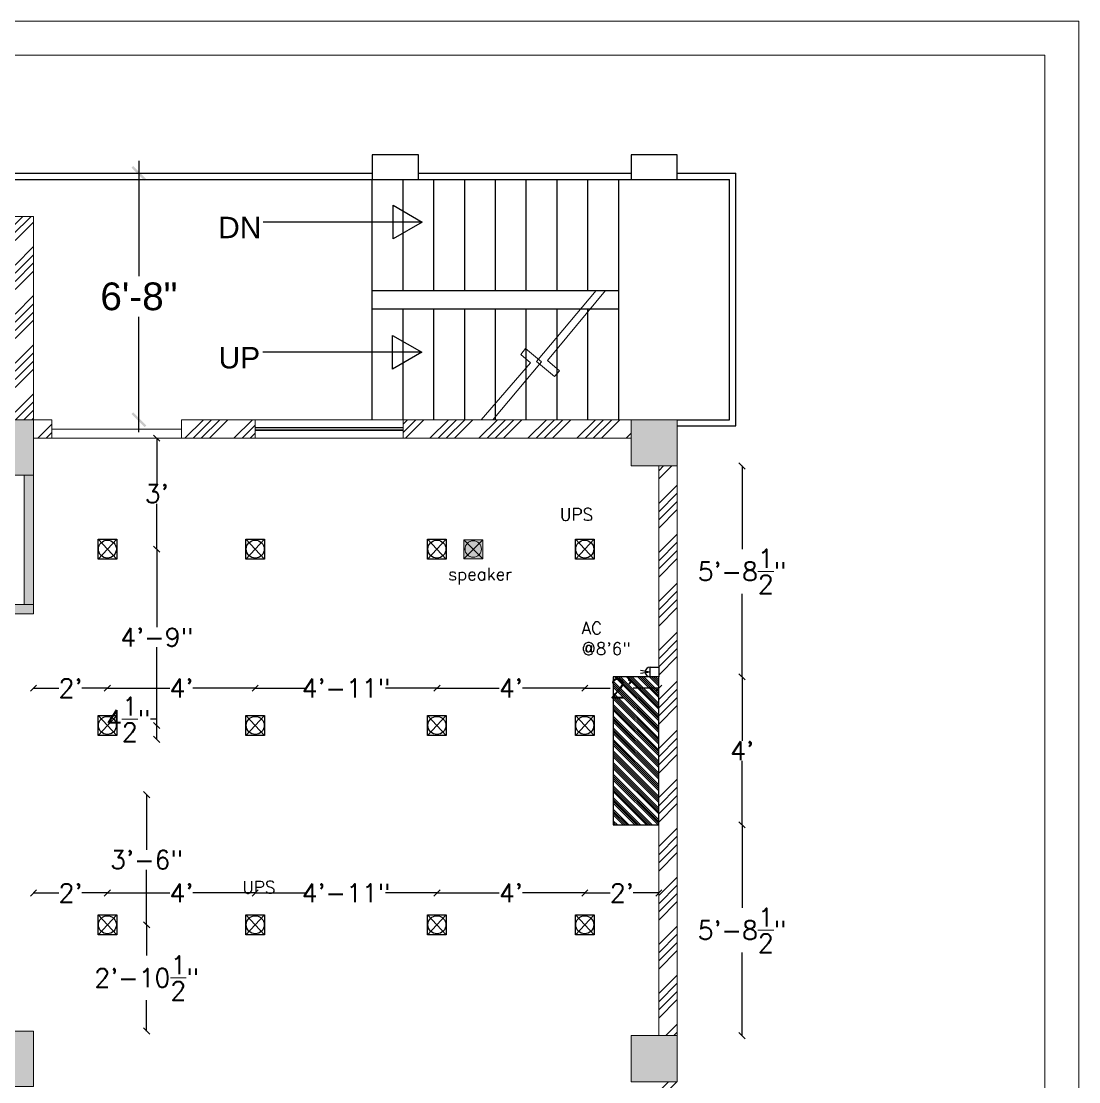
# Model space of a CAD drawing. Header units: inches. Extents: x 111501 to 134888, y 46021 to 52102.
# Drawn here: x 112292.6 to 112636, y 47756.5 to 48100.8 of the extents above; entities that cross this region are included whole.
import ezdxf
from ezdxf.enums import TextEntityAlignment as Align
from ezdxf.lldxf.tags import DXFTag

# ---------------------------------------------------------------- set-up
doc = ezdxf.new("R2010")
doc.units = ezdxf.units.IN
doc.header["$MEASUREMENT"] = 0
for name, color, linetype in [('10', 1, 'Continuous'), ('D', 251, 'Continuous'), ('electrical layout', 250, 'Continuous'), ('electrical planing', 251, 'Continuous'), ('pt19', 151, 'Continuous'), ('RO', 7, 'Continuous'), ('staircase', 6, 'Continuous')]:
    doc.layers.add(name, color=color, linetype=linetype)
for name, color, linetype, lineweight in [('ceiling light', 5, 'Continuous', 5), ('column', 252, 'Continuous', 9), ('dimension', 250, 'Continuous', 0), ('DOOR', 1, 'Continuous', 0), ('SHEET', 7, 'Continuous', 30), ('text1', 7, 'Continuous', 0), ('wall', 7, 'Continuous', 9), ('window', 140, 'Continuous', 15)]:
    doc.layers.add(name, color=color, linetype=linetype, lineweight=lineweight)
doc.styles.add('A', font='arial.ttf')
doc.styles.get("Standard").update_dxf_attribs({"font": 'txt.shx', "height": 6})
tags = doc.linetypes.add('DASHED2', pattern=[0.375, 0.25, -0.125]).pattern_tags.tags
tags[6:7] = [DXFTag(74, 4), DXFTag(75, 0), DXFTag(340, '0'), DXFTag(46, 1.0), DXFTag(50, 0.0), DXFTag(44, 0.0), DXFTag(45, 0.0)]
tags[4:5] = [DXFTag(74, 4), DXFTag(75, 0), DXFTag(340, '0'), DXFTag(46, 1.0), DXFTag(50, 0.0), DXFTag(44, 0.0), DXFTag(45, 0.0)]
doc.dimstyles.new('Standard$0', dxfattribs={"dimtxt": 4, "dimasz": 2, "dimexe": 0.125, "dimexo": 0.125, "dimgap": 0.25, "dimtad": 0, "dimtih": 1, "dimtoh": 1, "dimdec": 1, "dimlfac": -1, "dimzin": 0, "dimdsep": 46, "dimlunit": 4, "dimtxsty": 'Standard', "dimblk": 'OBLIQUE', "dimblk1": 'DOTSMALL', "dimblk2": 'DOTSMALL', "dimcen": 0, "dimse1": 1, "dimse2": 1, "dimadec": 0, "dimazin": 0, "dimtfac": 1, "dimtdec": 1, "dimtofl": 0, "dimtmove": 0, "dimatfit": 3, "dimfxl": 1, "dimtolj": 1, "dimtzin": 0, "dimarcsym": 0})
pattern_1 = [(45, (62.915, 38.135), (-7.9549513, 7.9549513), []), (45, (65.566, 38.135), (-7.9549513, 7.9549513), []), (45, (68.218, 38.135), (-7.9549513, 7.9549513), []), (45, (70.87, 38.135), (-7.9549513, 7.9549513), [])]

# ---------------------------------------------------------------- blocks, each defined once
blk = doc.blocks.new('_ARCHTICK')
at = {"color": 0, "linetype": 'ByBlock', "lineweight": -2}
blk.add_solid([(0.398, 0.309), (0.309, 0.398), (-0.309, -0.398), (-0.398, -0.309)], dxfattribs=at)
blk = doc.blocks.new('*D1127')
at = {"layer": 'D', "color": 5, "linetype": 'Continuous', "lineweight": 25, "transparency": 16777216}
for p, q in [((112330.83, 48055.45), (112330.83, 48018.04)), ((112330.83, 47967.45), (112330.83, 48004.85))]:
    blk.add_line(p, q, dxfattribs=at)
at = {"layer": 'Defpoints', "color": 0, "linetype": 'Continuous', "lineweight": 5, "transparency": 16777216}
for p in [(112330.83, 48051.45), (112338.83, 48051.45), (112344.61, 47971.45)]:
    blk.add_point(p, dxfattribs=at)
at = {"layer": 'D', "color": 5, "linetype": 'Continuous', "lineweight": 25, "transparency": 16777216, "xscale": 6, "yscale": 6, "zscale": 6}
for p, rotation in [((112330.83, 48051.45), 90), ((112330.83, 47971.45), 270)]:
    blk.add_blockref('_ARCHTICK', p, dxfattribs=dict(at, rotation=rotation))
at = {"layer": 'D', "linetype": 'Continuous', "transparency": 16777216, "insert": (112330.83, 48011.45), "char_height": 9, "attachment_point": 5, "style": 'A'}
blk.add_mtext('\\A1;6\'-8"', dxfattribs=at)
blk = doc.blocks.new('_Oblique')
at = {"color": 0, "linetype": 'ByBlock', "lineweight": -2}
blk.add_line((-0.5, -0.5), (0.5, 0.5), dxfattribs=at)
blk = doc.blocks.new('ac')
h = blk.add_hatch()
h.set_pattern_fill('ANSI34', color=5, scale=0.610107, angle=270, style=0)
h.set_pattern_definition([(315, (22596.1116, 2489.52766), (0.32355821, 0.32355821), []), (315, (22596.1116, 2489.4198), (0.32355821, 0.32355821), []), (315, (22596.1116, 2489.31195), (0.32355821, 0.32355821), []), (315, (22596.1116, 2489.2041), (0.32355821, 0.32355821), [])])
h.paths.add_polyline_path([(24130.216, 5022.758), (24130.216, 5030.993), (24132.746, 5030.993), (24132.754, 5022.758)])
at = {"color": 0, "ltscale": 7}
blk.add_lwpolyline([(24130.216, 5022.758), (24132.754, 5022.758), (24132.746, 5030.993), (24130.216, 5030.993)], close=True, dxfattribs=at)
blk = doc.blocks.new('speaker')
at = {"layer": 'ceiling light'}
h = blk.add_hatch(color=97, dxfattribs=at)
h.set_gradient(color1=(46, 142, 62), one_color=1, tint=1, name='CURVED')
h.paths.add_polyline_path([(24133.57, 5017.97), (24134.22, 5018.64), (24130.77, 5018.64), (24131.41, 5017.99, -0.41885)])
h = blk.add_hatch(color=97, dxfattribs=at)
h.set_gradient(color1=(46, 142, 62), rotation=90, one_color=1, tint=1, name='INVCURVED')
h.paths.add_polyline_path([(24130.77, 5015.11), (24131.45, 5015.8, -0.210258), (24130.96, 5016.92, -0.199678), (24131.41, 5017.99), (24130.77, 5018.64)])
h = blk.add_hatch(color=233, dxfattribs=at)
h.set_gradient(color1=(219, 123, 161), one_color=1, tint=1, name='SPHERICAL')
h.paths.add_polyline_path([(24133.57, 5017.97, 0.41885), (24131.41, 5017.99), (24132.5, 5016.87)])
h.paths.add_polyline_path([(24131.45, 5015.8), (24132.5, 5016.87), (24131.41, 5017.99, 0.199678), (24130.96, 5016.92, 0.210258)])
h.paths.add_polyline_path([(24132.5, 5016.87), (24133.52, 5015.82, 0.204601), (24133.99, 5016.92, 0.194044), (24133.57, 5017.97)])
h.paths.add_polyline_path([(24133.52, 5015.82), (24132.5, 5016.87), (24131.45, 5015.8, 0.395179)])
h = blk.add_hatch(color=97, dxfattribs=at)
h.set_gradient(color1=(46, 142, 62), rotation=90, one_color=1, tint=1, name='INVCURVED')
h.paths.add_polyline_path([(24134.22, 5018.64), (24133.57, 5017.97, -0.194044), (24133.99, 5016.92, -0.204601), (24133.52, 5015.82), (24134.22, 5015.11)])
h = blk.add_hatch(color=97, dxfattribs=at)
h.set_gradient(color1=(46, 142, 62), one_color=1, tint=1, name='INVCURVED')
h.paths.add_polyline_path([(24134.22, 5015.11), (24133.52, 5015.82, -0.395179), (24131.45, 5015.8), (24130.77, 5015.11)])
at = {"layer": 'ceiling light', "color": 7}
for p, q in [((24130.77, 5018.64), (24134.22, 5015.11)), ((24134.22, 5018.64), (24130.77, 5015.11))]:
    blk.add_line(p, q, dxfattribs=at)
blk.add_lwpolyline([(24130.77, 5018.64), (24134.22, 5018.64), (24134.22, 5015.11), (24130.77, 5015.11)], close=True, dxfattribs=at)
blk.add_circle((24132.47, 5016.92), 1.51, dxfattribs=at)
blk = doc.blocks.new('*D1280')
at = {"layer": 'Defpoints', "color": 0, "transparency": 16777216}
for p in [(112320.59, 47817.84), (112320.59, 47807.52), (112296.61, 47773.02)]:
    blk.add_point(p, dxfattribs=at)
at = {"layer": 'dimension', "color": 0, "lineweight": -2, "transparency": 16777216}
for p, q in [((112296.61, 47817.84), (112304.85, 47817.84)), ((112320.59, 47817.84), (112312.35, 47817.84))]:
    blk.add_line(p, q, dxfattribs=at)
at = {"layer": 'dimension', "color": 0, "lineweight": -2, "transparency": 16777216, "xscale": 2, "yscale": 2, "zscale": 2, "rotation": 180}
blk.add_blockref('_Oblique', (112296.61, 47817.84), dxfattribs=at)
at = {"layer": 'dimension', "color": 0, "lineweight": -2, "transparency": 16777216, "xscale": 2, "yscale": 2, "zscale": 2}
blk.add_blockref('_Oblique', (112320.59, 47817.84), dxfattribs=at)
at = {"layer": 'dimension', "color": 0, "lineweight": 5, "transparency": 16777216, "insert": (112308.6, 47817.84), "char_height": 6, "attachment_point": 5}
blk.add_mtext("\\A1;2'", dxfattribs=at)
blk = doc.blocks.new('_DOTSMALL')
at = {"color": 0, "linetype": 'ByBlock', "lineweight": -2, "const_width": 0.5}
blk.add_lwpolyline([(-0.0625, 0, 1), (0.0625, 0, 1)], format="xyb", close=True, dxfattribs=at)
blk = doc.blocks.new('*D1281')
at = {"layer": 'Defpoints', "color": 0, "transparency": 16777216}
for p in [(112320.59, 47807.52), (112296.61, 47773.02), (112333.33, 47773.02)]:
    blk.add_point(p, dxfattribs=at)
at = {"layer": 'dimension', "color": 0, "lineweight": -2, "transparency": 16777216}
for p, q in [((112333.33, 47807.52), (112333.33, 47797.52)), ((112333.33, 47773.02), (112333.33, 47783.02))]:
    blk.add_line(p, q, dxfattribs=at)
at = {"layer": 'dimension', "color": 0, "lineweight": -2, "transparency": 16777216, "xscale": 2, "yscale": 2, "zscale": 2}
for p, rotation in [((112333.33, 47807.52), 90), ((112333.33, 47773.02), 270)]:
    blk.add_blockref('_Oblique', p, dxfattribs=dict(at, rotation=rotation))
at = {"layer": 'dimension', "color": 0, "lineweight": 5, "transparency": 16777216, "insert": (112333.33, 47790.27), "char_height": 6, "attachment_point": 5}
blk.add_mtext('\\A1;2\'-10{\\H1.000000x;\\S1/2;}"', dxfattribs=at)
blk = doc.blocks.new('*D1282')
at = {"layer": 'Defpoints', "color": 0, "lineweight": 5, "transparency": 16777216}
for p in [(112368.59, 47817.84), (112320.59, 47807.52), (112368.59, 47807.52)]:
    blk.add_point(p, dxfattribs=at)
at = {"layer": 'dimension', "color": 0, "lineweight": -2, "transparency": 16777216}
for p, q in [((112320.59, 47817.84), (112340.84, 47817.84)), ((112368.59, 47817.84), (112348.34, 47817.84))]:
    blk.add_line(p, q, dxfattribs=at)
at = {"layer": 'dimension', "color": 0, "lineweight": -2, "transparency": 16777216, "xscale": 2, "yscale": 2, "zscale": 2, "rotation": 180}
blk.add_blockref('_Oblique', (112320.59, 47817.84), dxfattribs=at)
at = {"layer": 'dimension', "color": 0, "lineweight": -2, "transparency": 16777216, "xscale": 2, "yscale": 2, "zscale": 2}
blk.add_blockref('_Oblique', (112368.59, 47817.84), dxfattribs=at)
at = {"layer": 'dimension', "color": 0, "lineweight": 5, "transparency": 16777216, "insert": (112344.59, 47817.84), "char_height": 6, "attachment_point": 5}
blk.add_mtext("\\A1;4'", dxfattribs=at)
blk = doc.blocks.new('*D1283')
at = {"layer": 'Defpoints', "color": 0, "lineweight": 5, "transparency": 16777216}
for p in [(112427.59, 47817.84), (112368.59, 47807.52), (112427.59, 47807.52)]:
    blk.add_point(p, dxfattribs=at)
at = {"layer": 'dimension', "color": 0, "lineweight": -2, "transparency": 16777216}
for p, q in [((112368.59, 47817.84), (112385.34, 47817.84)), ((112427.59, 47817.84), (112410.84, 47817.84))]:
    blk.add_line(p, q, dxfattribs=at)
at = {"layer": 'dimension', "color": 0, "lineweight": -2, "transparency": 16777216, "xscale": 2, "yscale": 2, "zscale": 2, "rotation": 180}
blk.add_blockref('_Oblique', (112368.59, 47817.84), dxfattribs=at)
at = {"layer": 'dimension', "color": 0, "lineweight": -2, "transparency": 16777216, "xscale": 2, "yscale": 2, "zscale": 2}
blk.add_blockref('_Oblique', (112427.59, 47817.84), dxfattribs=at)
at = {"layer": 'dimension', "color": 0, "lineweight": 5, "transparency": 16777216, "insert": (112398.09, 47817.84), "char_height": 6, "attachment_point": 5}
blk.add_mtext('\\A1;4\'-11"', dxfattribs=at)
blk = doc.blocks.new('*D1284')
at = {"layer": 'Defpoints', "color": 0, "lineweight": 5, "transparency": 16777216}
for p in [(112475.59, 47817.84), (112427.59, 47807.52), (112475.59, 47807.52)]:
    blk.add_point(p, dxfattribs=at)
at = {"layer": 'dimension', "color": 0, "lineweight": -2, "transparency": 16777216}
for p, q in [((112427.59, 47817.84), (112447.84, 47817.84)), ((112475.59, 47817.84), (112455.34, 47817.84))]:
    blk.add_line(p, q, dxfattribs=at)
at = {"layer": 'dimension', "color": 0, "lineweight": -2, "transparency": 16777216, "xscale": 2, "yscale": 2, "zscale": 2, "rotation": 180}
blk.add_blockref('_Oblique', (112427.59, 47817.84), dxfattribs=at)
at = {"layer": 'dimension', "color": 0, "lineweight": -2, "transparency": 16777216, "xscale": 2, "yscale": 2, "zscale": 2}
blk.add_blockref('_Oblique', (112475.59, 47817.84), dxfattribs=at)
at = {"layer": 'dimension', "color": 0, "lineweight": 5, "transparency": 16777216, "insert": (112451.59, 47817.84), "char_height": 6, "attachment_point": 5}
blk.add_mtext("\\A1;4'", dxfattribs=at)
blk = doc.blocks.new('*D1285')
at = {"layer": 'Defpoints', "color": 0, "lineweight": 5, "transparency": 16777216}
for p in [(112499.61, 47823.42), (112499.61, 47817.84), (112475.59, 47807.52)]:
    blk.add_point(p, dxfattribs=at)
at = {"layer": 'dimension', "color": 0, "lineweight": -2, "transparency": 16777216}
for p, q in [((112475.59, 47817.84), (112483.85, 47817.84)), ((112499.61, 47817.84), (112491.35, 47817.84))]:
    blk.add_line(p, q, dxfattribs=at)
at = {"layer": 'dimension', "color": 0, "lineweight": -2, "transparency": 16777216, "xscale": 2, "yscale": 2, "zscale": 2, "rotation": 180}
blk.add_blockref('_Oblique', (112475.59, 47817.84), dxfattribs=at)
at = {"layer": 'dimension', "color": 0, "lineweight": -2, "transparency": 16777216, "xscale": 2, "yscale": 2, "zscale": 2}
blk.add_blockref('_Oblique', (112499.61, 47817.84), dxfattribs=at)
at = {"layer": 'dimension', "color": 0, "lineweight": 5, "transparency": 16777216, "insert": (112487.6, 47817.84), "char_height": 6, "attachment_point": 5}
blk.add_mtext("\\A1;2'", dxfattribs=at)
blk = doc.blocks.new('*D1286')
at = {"layer": 'Defpoints', "color": 0, "lineweight": 5, "transparency": 16777216}
for p in [(112333.33, 47849.73), (112337.98, 47849.73), (112320.59, 47807.52)]:
    blk.add_point(p, dxfattribs=at)
at = {"layer": 'dimension', "color": 0, "lineweight": -2, "transparency": 16777216}
for p, q in [((112333.33, 47849.73), (112333.33, 47831.88)), ((112333.33, 47807.52), (112333.33, 47825.38))]:
    blk.add_line(p, q, dxfattribs=at)
at = {"layer": 'dimension', "color": 0, "lineweight": -2, "transparency": 16777216, "xscale": 2, "yscale": 2, "zscale": 2}
for p, rotation in [((112333.33, 47849.73), 90), ((112333.33, 47807.52), 270)]:
    blk.add_blockref('_Oblique', p, dxfattribs=dict(at, rotation=rotation))
at = {"layer": 'dimension', "color": 0, "lineweight": 5, "transparency": 16777216, "insert": (112333.33, 47828.63), "char_height": 6, "attachment_point": 5}
blk.add_mtext('\\A1;3\'-6"', dxfattribs=at)
blk = doc.blocks.new('*D1307')
at = {"layer": 'Defpoints', "color": 0, "transparency": 16777216}
for p in [(112320.59, 47884.33), (112320.59, 47872.23), (112296.61, 47867.73)]:
    blk.add_point(p, dxfattribs=at)
at = {"layer": 'dimension', "color": 0, "lineweight": -2, "transparency": 16777216}
for p, q in [((112296.61, 47884.33), (112304.85, 47884.33)), ((112320.59, 47884.33), (112312.35, 47884.33))]:
    blk.add_line(p, q, dxfattribs=at)
at = {"layer": 'dimension', "color": 0, "lineweight": -2, "transparency": 16777216, "xscale": 2, "yscale": 2, "zscale": 2, "rotation": 180}
blk.add_blockref('_Oblique', (112296.61, 47884.33), dxfattribs=at)
at = {"layer": 'dimension', "color": 0, "lineweight": -2, "transparency": 16777216, "xscale": 2, "yscale": 2, "zscale": 2}
blk.add_blockref('_Oblique', (112320.59, 47884.33), dxfattribs=at)
at = {"layer": 'dimension', "color": 0, "lineweight": 5, "transparency": 16777216, "insert": (112308.6, 47884.33), "char_height": 6, "attachment_point": 5}
blk.add_mtext("\\A1;2'", dxfattribs=at)
blk = doc.blocks.new('*D1308')
at = {"layer": 'Defpoints', "color": 0, "lineweight": 5, "transparency": 16777216}
for p in [(112368.59, 47884.33), (112320.59, 47872.23), (112368.59, 47872.23)]:
    blk.add_point(p, dxfattribs=at)
at = {"layer": 'dimension', "color": 0, "lineweight": -2, "transparency": 16777216}
for p, q in [((112320.59, 47884.33), (112340.84, 47884.33)), ((112368.59, 47884.33), (112348.34, 47884.33))]:
    blk.add_line(p, q, dxfattribs=at)
at = {"layer": 'dimension', "color": 0, "lineweight": -2, "transparency": 16777216, "xscale": 2, "yscale": 2, "zscale": 2, "rotation": 180}
blk.add_blockref('_Oblique', (112320.59, 47884.33), dxfattribs=at)
at = {"layer": 'dimension', "color": 0, "lineweight": -2, "transparency": 16777216, "xscale": 2, "yscale": 2, "zscale": 2}
blk.add_blockref('_Oblique', (112368.59, 47884.33), dxfattribs=at)
at = {"layer": 'dimension', "color": 0, "lineweight": 5, "transparency": 16777216, "insert": (112344.59, 47884.33), "char_height": 6, "attachment_point": 5}
blk.add_mtext("\\A1;4'", dxfattribs=at)
blk = doc.blocks.new('*D1309')
at = {"layer": 'Defpoints', "color": 0, "lineweight": 5, "transparency": 16777216}
for p in [(112427.59, 47884.33), (112368.59, 47872.23), (112427.59, 47872.23)]:
    blk.add_point(p, dxfattribs=at)
at = {"layer": 'dimension', "color": 0, "lineweight": -2, "transparency": 16777216}
for p, q in [((112368.59, 47884.33), (112385.34, 47884.33)), ((112427.59, 47884.33), (112410.84, 47884.33))]:
    blk.add_line(p, q, dxfattribs=at)
at = {"layer": 'dimension', "color": 0, "lineweight": -2, "transparency": 16777216, "xscale": 2, "yscale": 2, "zscale": 2, "rotation": 180}
blk.add_blockref('_Oblique', (112368.59, 47884.33), dxfattribs=at)
at = {"layer": 'dimension', "color": 0, "lineweight": -2, "transparency": 16777216, "xscale": 2, "yscale": 2, "zscale": 2}
blk.add_blockref('_Oblique', (112427.59, 47884.33), dxfattribs=at)
at = {"layer": 'dimension', "color": 0, "lineweight": 5, "transparency": 16777216, "insert": (112398.09, 47884.33), "char_height": 6, "attachment_point": 5}
blk.add_mtext('\\A1;4\'-11"', dxfattribs=at)
blk = doc.blocks.new('*D1310')
at = {"layer": 'Defpoints', "color": 0, "lineweight": 5, "transparency": 16777216}
for p in [(112475.59, 47884.33), (112427.59, 47872.23), (112475.59, 47872.23)]:
    blk.add_point(p, dxfattribs=at)
at = {"layer": 'dimension', "color": 0, "lineweight": -2, "transparency": 16777216}
for p, q in [((112427.59, 47884.33), (112447.84, 47884.33)), ((112475.59, 47884.33), (112455.34, 47884.33))]:
    blk.add_line(p, q, dxfattribs=at)
at = {"layer": 'dimension', "color": 0, "lineweight": -2, "transparency": 16777216, "xscale": 2, "yscale": 2, "zscale": 2, "rotation": 180}
blk.add_blockref('_Oblique', (112427.59, 47884.33), dxfattribs=at)
at = {"layer": 'dimension', "color": 0, "lineweight": -2, "transparency": 16777216, "xscale": 2, "yscale": 2, "zscale": 2}
blk.add_blockref('_Oblique', (112475.59, 47884.33), dxfattribs=at)
at = {"layer": 'dimension', "color": 0, "lineweight": 5, "transparency": 16777216, "insert": (112451.59, 47884.33), "char_height": 6, "attachment_point": 5}
blk.add_mtext("\\A1;4'", dxfattribs=at)
blk = doc.blocks.new('*D1311')
at = {"layer": 'Defpoints', "color": 0, "lineweight": 5, "transparency": 16777216}
for p in [(112499.61, 47895.08), (112499.61, 47884.33), (112475.59, 47872.23)]:
    blk.add_point(p, dxfattribs=at)
at = {"layer": 'dimension', "color": 0, "lineweight": -2, "transparency": 16777216}
for p, q in [((112475.59, 47884.33), (112483.85, 47884.33)), ((112499.61, 47884.33), (112491.35, 47884.33))]:
    blk.add_line(p, q, dxfattribs=at)
at = {"layer": 'dimension', "color": 0, "lineweight": -2, "transparency": 16777216, "xscale": 2, "yscale": 2, "zscale": 2, "rotation": 180}
blk.add_blockref('_Oblique', (112475.59, 47884.33), dxfattribs=at)
at = {"layer": 'dimension', "color": 0, "lineweight": -2, "transparency": 16777216, "xscale": 2, "yscale": 2, "zscale": 2}
blk.add_blockref('_Oblique', (112499.61, 47884.33), dxfattribs=at)
at = {"layer": 'dimension', "color": 0, "lineweight": 5, "transparency": 16777216, "insert": (112487.6, 47884.33), "char_height": 6, "attachment_point": 5}
blk.add_mtext("\\A1;2'", dxfattribs=at)
blk = doc.blocks.new('*D1312')
at = {"layer": 'Defpoints', "color": 0, "transparency": 16777216}
for p in [(112320.59, 47872.23), (112336.62, 47872.23), (112299.7, 47867.73)]:
    blk.add_point(p, dxfattribs=at)
at = {"layer": 'dimension', "color": 0, "lineweight": -2, "transparency": 16777216}
for p, q in [((112336.62, 47874.23), (112334.62, 47874.23)), ((112336.62, 47872.23), (112336.62, 47874.23)), ((112336.62, 47867.73), (112336.62, 47872.23))]:
    blk.add_line(p, q, dxfattribs=at)
at = {"layer": 'dimension', "color": 0, "lineweight": -2, "transparency": 16777216, "xscale": 2, "yscale": 2, "zscale": 2}
for p, rotation in [((112336.62, 47872.23), 90), ((112336.62, 47867.73), 270)]:
    blk.add_blockref('_Oblique', p, dxfattribs=dict(at, rotation=rotation))
at = {"layer": 'dimension', "color": 0, "lineweight": 5, "transparency": 16777216, "insert": (112327.37, 47874.23), "char_height": 6, "attachment_point": 5}
blk.add_mtext('\\A1;4{\\H1.000000x;\\S1/2;}"', dxfattribs=at)
blk = doc.blocks.new('*D1313')
at = {"layer": 'Defpoints', "color": 0, "lineweight": 5, "transparency": 16777216}
for p in [(112320.59, 47929.45), (112336.62, 47929.45), (112320.59, 47872.23)]:
    blk.add_point(p, dxfattribs=at)
at = {"layer": 'dimension', "color": 0, "lineweight": -2, "transparency": 16777216}
for p, q in [((112336.62, 47929.45), (112336.62, 47904.09)), ((112336.62, 47872.23), (112336.62, 47897.59))]:
    blk.add_line(p, q, dxfattribs=at)
at = {"layer": 'dimension', "color": 0, "lineweight": -2, "transparency": 16777216, "xscale": 2, "yscale": 2, "zscale": 2}
for p, rotation in [((112336.62, 47929.45), 90), ((112336.62, 47872.23), 270)]:
    blk.add_blockref('_Oblique', p, dxfattribs=dict(at, rotation=rotation))
at = {"layer": 'dimension', "color": 0, "lineweight": 5, "transparency": 16777216, "insert": (112336.62, 47900.84), "char_height": 6, "attachment_point": 5}
blk.add_mtext('\\A1;4\'-9"', dxfattribs=at)
blk = doc.blocks.new('*D1314')
at = {"layer": 'Defpoints', "color": 0, "lineweight": 5, "transparency": 16777216}
for p in [(112336.62, 47965.45), (112361.77, 47965.45), (112320.59, 47929.45)]:
    blk.add_point(p, dxfattribs=at)
at = {"layer": 'dimension', "color": 0, "lineweight": -2, "transparency": 16777216}
for p, q in [((112336.62, 47965.45), (112336.62, 47950.7)), ((112336.62, 47929.45), (112336.62, 47944.2))]:
    blk.add_line(p, q, dxfattribs=at)
at = {"layer": 'dimension', "color": 0, "lineweight": -2, "transparency": 16777216, "xscale": 2, "yscale": 2, "zscale": 2}
for p, rotation in [((112336.62, 47965.45), 90), ((112336.62, 47929.45), 270)]:
    blk.add_blockref('_Oblique', p, dxfattribs=dict(at, rotation=rotation))
at = {"layer": 'dimension', "color": 0, "lineweight": 5, "transparency": 16777216, "insert": (112336.62, 47947.45), "char_height": 6, "attachment_point": 5}
blk.add_mtext("\\A1;3'", dxfattribs=at)
blk = doc.blocks.new('*D1322')
at = {"layer": 'Defpoints', "color": 0, "transparency": 16777216}
for p in [(112492.24, 47839.98), (112526.66, 47839.98), (112495.6, 47771.52)]:
    blk.add_point(p, dxfattribs=at)
at = {"layer": 'dimension', "color": 0, "lineweight": -2, "transparency": 16777216}
for p, q in [((112526.66, 47839.98), (112526.66, 47813)), ((112526.66, 47771.52), (112526.66, 47798.5))]:
    blk.add_line(p, q, dxfattribs=at)
at = {"layer": 'dimension', "color": 0, "lineweight": -2, "transparency": 16777216, "xscale": 2, "yscale": 2, "zscale": 2}
for p, rotation in [((112526.66, 47839.98), 90), ((112526.66, 47771.52), 270)]:
    blk.add_blockref('_Oblique', p, dxfattribs=dict(at, rotation=rotation))
at = {"layer": 'dimension', "color": 0, "lineweight": 5, "transparency": 16777216, "insert": (112526.66, 47805.75), "char_height": 6, "attachment_point": 5}
blk.add_mtext('\\A1;5\'-8{\\H1.000000x;\\S1/2;}"', dxfattribs=at)
blk = doc.blocks.new('*D1323')
at = {"layer": 'Defpoints', "color": 0, "lineweight": 5, "transparency": 16777216}
for p in [(112494.1, 47887.98), (112526.66, 47887.98), (112492.24, 47839.98)]:
    blk.add_point(p, dxfattribs=at)
at = {"layer": 'dimension', "color": 0, "lineweight": -2, "transparency": 16777216}
for p, q in [((112526.66, 47887.98), (112526.66, 47867.23)), ((112526.66, 47839.98), (112526.66, 47860.73))]:
    blk.add_line(p, q, dxfattribs=at)
at = {"layer": 'dimension', "color": 0, "lineweight": -2, "transparency": 16777216, "xscale": 2, "yscale": 2, "zscale": 2}
for p, rotation in [((112526.66, 47887.98), 90), ((112526.66, 47839.98), 270)]:
    blk.add_blockref('_Oblique', p, dxfattribs=dict(at, rotation=rotation))
at = {"layer": 'dimension', "color": 0, "lineweight": 5, "transparency": 16777216, "insert": (112526.66, 47863.98), "char_height": 6, "attachment_point": 5}
blk.add_mtext("\\A1;4'", dxfattribs=at)
blk = doc.blocks.new('*D1324')
at = {"layer": 'Defpoints', "color": 0, "lineweight": 5, "transparency": 16777216}
for p in [(112495.6, 47956.45), (112526.66, 47956.45), (112494.1, 47887.98)]:
    blk.add_point(p, dxfattribs=at)
at = {"layer": 'dimension', "color": 0, "lineweight": -2, "transparency": 16777216}
for p, q in [((112526.66, 47956.45), (112526.66, 47929.47)), ((112526.66, 47887.98), (112526.66, 47914.97))]:
    blk.add_line(p, q, dxfattribs=at)
at = {"layer": 'dimension', "color": 0, "lineweight": -2, "transparency": 16777216, "xscale": 2, "yscale": 2, "zscale": 2}
for p, rotation in [((112526.66, 47956.45), 90), ((112526.66, 47887.98), 270)]:
    blk.add_blockref('_Oblique', p, dxfattribs=dict(at, rotation=rotation))
at = {"layer": 'dimension', "color": 0, "lineweight": 5, "transparency": 16777216, "insert": (112526.66, 47922.22), "char_height": 6, "attachment_point": 5}
blk.add_mtext('\\A1;5\'-8{\\H1.000000x;\\S1/2;}"', dxfattribs=at)

msp = doc.modelspace()

# ---------------------------------------------------------------- hatches: boundary and pattern name
at = {"layer": 'column'}
h = msp.add_hatch(color=256, dxfattribs=at)
h.paths.add_polyline_path([(112278.61, 47971.45), (112278.61, 47953.45), (112296.61, 47953.45), (112296.61, 47971.45)])
h.paths.add_polyline_path([(112103.61, 47971.45), (112103.61, 47944.45), (112111.61, 47944.45), (112111.61, 47971.45)])
h = msp.add_hatch(color=256, dxfattribs=at)
h.paths.add_polyline_path([(112490.61, 47967.5), (112490.61, 47956.5), (112501.61, 47956.5), (112501.61, 47967.5)])
h.paths.add_polyline_path([(112501.61, 47967.5), (112501.61, 47971.5), (112490.61, 47971.5), (112490.61, 47967.5)])
h.paths.add_polyline_path([(112501.61, 47956.5), (112505.61, 47956.5), (112505.61, 47967.5), (112501.61, 47967.5)])
h.paths.add_polyline_path([(112505.61, 47971.5), (112501.61, 47971.5), (112501.61, 47967.5), (112505.61, 47967.5)])
h = msp.add_hatch(color=256, dxfattribs=at)
h.paths.add_polyline_path([(112278.61, 47365.17), (112278.61, 47347.17), (112296.61, 47347.17), (112296.61, 47365.17)])
h.paths.add_polyline_path([(112278.61, 47569.09), (112278.61, 47551.09), (112296.61, 47551.09), (112296.61, 47569.09)])
h.paths.add_polyline_path([(112278.61, 47773.02), (112278.61, 47755.02), (112296.61, 47755.02), (112296.61, 47773.02)])
h = msp.add_hatch(color=256, dxfattribs=at)
h.paths.add_polyline_path([(112490.61, 47767.57), (112490.61, 47756.57), (112501.61, 47756.57), (112501.61, 47767.57)])
h.paths.add_polyline_path([(112501.61, 47767.57), (112501.61, 47771.57), (112490.61, 47771.57), (112490.61, 47767.57)])
h.paths.add_polyline_path([(112501.61, 47756.57), (112505.61, 47756.57), (112505.61, 47767.57), (112501.61, 47767.57)])
h.paths.add_polyline_path([(112505.61, 47771.57), (112501.61, 47771.57), (112501.61, 47767.57), (112505.61, 47767.57)])
at = {"layer": 'pt19', "lineweight": 0}
h = msp.add_hatch(color=256, dxfattribs=at)
h.paths.add_polyline_path([(112109.61, 47908.45), (112248.65, 47908.45), (112248.65, 47911.45), (112109.61, 47911.45)])
h.paths.add_polyline_path([(112293.61, 47911.45), (112296.61, 47911.45), (112296.61, 47953.45), (112293.61, 47953.45)])
h.paths.add_polyline_path([(112296.61, 47908.45), (112296.61, 47911.45), (112293.61, 47911.45), (112284.61, 47911.45), (112284.61, 47908.45)])
at = {"layer": 'wall', "lineweight": 5}
h = msp.add_hatch(dxfattribs=at)
h.set_pattern_fill('ANSI34', color=256, scale=15, style=0)
h.set_pattern_definition(pattern_1)
h.paths.add_polyline_path([(112103.61, 47971.45), (112103.61, 48037.45), (112296.61, 48037.45), (112296.61, 47971.45), (112290.61, 47971.45), (112290.61, 48031.45), (112109.61, 48031.45), (112109.61, 47971.45)])
h = msp.add_hatch(dxfattribs=at)
h.set_pattern_fill('ANSI34', color=256, scale=15, style=0)
h.set_pattern_definition(pattern_1)
h.paths.add_polyline_path([(112416.61, 47965.45), (112490.61, 47965.45), (112490.61, 47971.45), (112416.61, 47971.45)])
h.paths.add_polyline_path([(112344.61, 47971.45), (112344.61, 47965.45), (112368.61, 47965.45), (112368.61, 47971.45)])
h.paths.add_polyline_path([(112296.61, 47965.45), (112302.61, 47965.45), (112302.61, 47971.45), (112296.61, 47971.45)])
h = msp.add_hatch(dxfattribs=at)
h.set_pattern_fill('ANSI34', color=256, scale=15, style=0)
h.set_pattern_definition(pattern_1)
h.paths.add_polyline_path([(112499.61, 47567.59), (112505.61, 47567.59), (112505.61, 47756.52), (112499.61, 47756.52)])
h.paths.add_polyline_path([(112499.61, 47363.67), (112505.61, 47363.67), (112505.61, 47552.59), (112499.61, 47552.59)])
h.paths.add_polyline_path([(112499.61, 47771.52), (112505.61, 47771.52), (112505.61, 47956.45), (112499.61, 47956.45)])
h.paths.add_polyline_path([(112499.61, 47238.67), (112505.61, 47238.67), (112505.61, 47348.67), (112499.61, 47348.67)])

# ---------------------------------------------------------------- linework, layer by layer
at = {"layer": '10', "linetype": 'Continuous'}
for p, q in [((112422.77, 48035.61), (112371.13, 48035.61)), ((112422.65, 47993.34), (112371.01, 47993.34))]:
    msp.add_line(p, q, dxfattribs=at)
for points in [[(112422.77, 48035.61), (112413.33, 48030.16), (112413.33, 48041.06)], [(112422.65, 47993.34), (112413.21, 47987.89), (112413.21, 47998.79)]]:
    msp.add_lwpolyline(points, close=True, dxfattribs=at)
at = {"layer": 'column'}
for points in [[(112296.61, 47971.45), (112278.61, 47971.45), (112278.61, 47953.45), (112296.61, 47953.45)], [(112490.61, 47971.45), (112505.61, 47971.45), (112505.61, 47956.45), (112490.61, 47956.45)], [(112296.61, 47773.02), (112278.61, 47773.02), (112278.61, 47755.02), (112296.61, 47755.02)], [(112490.61, 47771.52), (112505.61, 47771.52), (112505.61, 47756.52), (112490.61, 47756.52)]]:
    msp.add_lwpolyline(points, close=True, dxfattribs=at)
at = {"layer": 'DOOR', "linetype": 'DASHED2'}
for p, q in [((112302.61, 47968.45), (112344.61, 47968.45)), ((112302.61, 47965.45), (112344.61, 47965.45))]:
    msp.add_line(p, q, dxfattribs=at)
at = {"layer": 'DOOR', "linetype": 'Continuous'}
for points in [[(112467.38, 47987.38), (112465.78, 47985.47), (112459.9, 47990.4), (112479.24, 48013.45), (112482.32, 48013.45), (112463.45, 47990.67), (112467.38, 47987.38)], [(112441.94, 47971.45), (112457.99, 47989.94), (112454.78, 47992.62), (112456.39, 47994.54), (112461.51, 47990.25), (112445.73, 47971.45), (112441.94, 47971.45)]]:
    msp.add_lwpolyline(points, dxfattribs=at)
at = {"layer": 'electrical layout'}
for p, q in [((112317.55, 47932.7), (112323.62, 47926.19)), ((112323.62, 47932.7), (112317.55, 47926.19)), ((112365.55, 47932.7), (112371.62, 47926.19)), ((112371.62, 47932.7), (112365.55, 47926.19)), ((112424.55, 47932.7), (112430.62, 47926.19)), ((112430.62, 47932.7), (112424.55, 47926.19)), ((112472.55, 47932.7), (112478.62, 47926.19)), ((112478.62, 47932.7), (112472.55, 47926.19)), ((112317.55, 47875.49), (112323.62, 47868.98)), ((112323.62, 47875.49), (112317.55, 47868.98)), ((112365.55, 47875.49), (112371.62, 47868.98)), ((112371.62, 47875.49), (112365.55, 47868.98)), ((112424.55, 47875.49), (112430.62, 47868.98)), ((112430.62, 47875.49), (112424.55, 47868.98)), ((112472.55, 47875.49), (112478.62, 47868.98)), ((112478.62, 47875.49), (112472.55, 47868.98)), ((112317.55, 47810.77), (112323.62, 47804.27)), ((112323.62, 47810.77), (112317.55, 47804.27)), ((112365.55, 47810.77), (112371.62, 47804.27)), ((112371.62, 47810.77), (112365.55, 47804.27)), ((112424.55, 47810.77), (112430.62, 47804.27)), ((112430.62, 47810.77), (112424.55, 47804.27)), ((112472.55, 47810.77), (112478.62, 47804.27)), ((112478.62, 47810.77), (112472.55, 47804.27))]:
    msp.add_line(p, q, dxfattribs=at)
at = {"layer": 'electrical layout', "color": 6}
for q in [(112493.68, 47890.02), (112493.68, 47889.09)]:
    msp.add_line((112496.8, 47889.56), q, dxfattribs=at)
at = {"layer": 'electrical layout'}
for points in [[(112317.55, 47932.7), (112323.62, 47932.7), (112323.62, 47926.19), (112317.55, 47926.19)], [(112317.55, 47932.7), (112323.62, 47932.7), (112323.62, 47926.19), (112317.55, 47926.19)], [(112317.55, 47932.7), (112323.62, 47932.7), (112323.62, 47926.19), (112317.55, 47926.19)], [(112365.55, 47932.7), (112371.62, 47932.7), (112371.62, 47926.19), (112365.55, 47926.19)], [(112365.55, 47932.7), (112371.62, 47932.7), (112371.62, 47926.19), (112365.55, 47926.19)], [(112365.55, 47932.7), (112371.62, 47932.7), (112371.62, 47926.19), (112365.55, 47926.19)], [(112424.55, 47932.7), (112430.62, 47932.7), (112430.62, 47926.19), (112424.55, 47926.19)], [(112424.55, 47932.7), (112430.62, 47932.7), (112430.62, 47926.19), (112424.55, 47926.19)], [(112424.55, 47932.7), (112430.62, 47932.7), (112430.62, 47926.19), (112424.55, 47926.19)], [(112472.55, 47932.7), (112478.62, 47932.7), (112478.62, 47926.19), (112472.55, 47926.19)], [(112472.55, 47932.7), (112478.62, 47932.7), (112478.62, 47926.19), (112472.55, 47926.19)], [(112472.55, 47932.7), (112478.62, 47932.7), (112478.62, 47926.19), (112472.55, 47926.19)], [(112317.55, 47875.49), (112323.62, 47875.49), (112323.62, 47868.98), (112317.55, 47868.98)], [(112317.55, 47875.49), (112323.62, 47875.49), (112323.62, 47868.98), (112317.55, 47868.98)], [(112317.55, 47875.49), (112323.62, 47875.49), (112323.62, 47868.98), (112317.55, 47868.98)], [(112365.55, 47875.49), (112371.62, 47875.49), (112371.62, 47868.98), (112365.55, 47868.98)], [(112365.55, 47875.49), (112371.62, 47875.49), (112371.62, 47868.98), (112365.55, 47868.98)], [(112365.55, 47875.49), (112371.62, 47875.49), (112371.62, 47868.98), (112365.55, 47868.98)], [(112424.55, 47875.49), (112430.62, 47875.49), (112430.62, 47868.98), (112424.55, 47868.98)], [(112424.55, 47875.49), (112430.62, 47875.49), (112430.62, 47868.98), (112424.55, 47868.98)], [(112424.55, 47875.49), (112430.62, 47875.49), (112430.62, 47868.98), (112424.55, 47868.98)], [(112472.55, 47875.49), (112478.62, 47875.49), (112478.62, 47868.98), (112472.55, 47868.98)], [(112472.55, 47875.49), (112478.62, 47875.49), (112478.62, 47868.98), (112472.55, 47868.98)], [(112472.55, 47875.49), (112478.62, 47875.49), (112478.62, 47868.98), (112472.55, 47868.98)], [(112317.55, 47810.77), (112323.62, 47810.77), (112323.62, 47804.27), (112317.55, 47804.27)], [(112317.55, 47810.77), (112323.62, 47810.77), (112323.62, 47804.27), (112317.55, 47804.27)], [(112317.55, 47810.77), (112323.62, 47810.77), (112323.62, 47804.27), (112317.55, 47804.27)], [(112365.55, 47810.77), (112371.62, 47810.77), (112371.62, 47804.27), (112365.55, 47804.27)], [(112365.55, 47810.77), (112371.62, 47810.77), (112371.62, 47804.27), (112365.55, 47804.27)], [(112365.55, 47810.77), (112371.62, 47810.77), (112371.62, 47804.27), (112365.55, 47804.27)], [(112424.55, 47810.77), (112430.62, 47810.77), (112430.62, 47804.27), (112424.55, 47804.27)], [(112424.55, 47810.77), (112430.62, 47810.77), (112430.62, 47804.27), (112424.55, 47804.27)], [(112424.55, 47810.77), (112430.62, 47810.77), (112430.62, 47804.27), (112424.55, 47804.27)], [(112472.55, 47810.77), (112478.62, 47810.77), (112478.62, 47804.27), (112472.55, 47804.27)], [(112472.55, 47810.77), (112478.62, 47810.77), (112478.62, 47804.27), (112472.55, 47804.27)], [(112472.55, 47810.77), (112478.62, 47810.77), (112478.62, 47804.27), (112472.55, 47804.27)]]:
    msp.add_lwpolyline(points, close=True, dxfattribs=at)
at = {"layer": 'electrical layout', "color": 6}
msp.add_lwpolyline([(112496.8, 47887.98), (112496.8, 47891.13), (112499.59, 47891.13), (112499.59, 47887.98)], close=True, dxfattribs=at)
at = {"layer": 'electrical layout'}
for centre in [(112320.59, 47929.45), (112320.59, 47929.45), (112320.59, 47929.45), (112368.59, 47929.45), (112368.59, 47929.45), (112368.59, 47929.45), (112427.59, 47929.45), (112427.59, 47929.45), (112427.59, 47929.45), (112475.59, 47929.45), (112475.59, 47929.45), (112475.59, 47929.45), (112320.59, 47872.23), (112320.59, 47872.23), (112320.59, 47872.23), (112368.59, 47872.23), (112368.59, 47872.23), (112368.59, 47872.23), (112427.59, 47872.23), (112427.59, 47872.23), (112427.59, 47872.23), (112475.59, 47872.23), (112475.59, 47872.23), (112475.59, 47872.23), (112320.59, 47807.52), (112320.59, 47807.52), (112320.59, 47807.52), (112368.59, 47807.52), (112368.59, 47807.52), (112368.59, 47807.52), (112427.59, 47807.52), (112427.59, 47807.52), (112427.59, 47807.52), (112475.59, 47807.52), (112475.59, 47807.52), (112475.59, 47807.52)]:
    msp.add_circle(centre, 2.92, dxfattribs=at)
at = {"layer": 'electrical layout', "color": 6}
msp.add_arc((112496.8, 47889.56), 1.57, 90, 270, dxfattribs=at)
at = {"layer": 'pt19', "lineweight": 0}
msp.add_lwpolyline([(112296.61, 47911.45), (112293.61, 47911.45), (112293.61, 47953.45), (112296.61, 47953.45)], close=True, dxfattribs=at)
at = {"layer": 'pt19', "lineweight": 0, "elevation": -0.46}
msp.add_lwpolyline([(112284.61, 47908.45), (112296.61, 47908.45), (112296.61, 47911.45), (112284.61, 47911.45)], close=True, dxfattribs=at)
at = {"layer": 'RO', "color": 7, "linetype": 'Continuous'}
for points in [[(112406.61, 48049.45), (112421.61, 48049.45), (112421.61, 48057.45), (112406.61, 48057.45), (112406.61, 48049.45)], [(112490.61, 48049.45), (112505.61, 48049.45), (112505.61, 48057.45), (112490.61, 48057.45), (112490.61, 48049.45)]]:
    msp.add_lwpolyline(points, dxfattribs=at)
at = {"layer": 'SHEET', "color": 0, "lineweight": 5, "ltscale": 25}
for points in [[(111787.64, 46327.43), (112635.98, 46327.43), (112635.98, 48100.82), (111787.64, 48100.82)], [(111798.7, 46338.49), (112624.92, 46338.49), (112624.92, 48089.76), (111798.7, 48089.76)]]:
    msp.add_lwpolyline(points, close=True, dxfattribs=at)
at = {"layer": 'staircase'}
for p, q in [((112284.61, 48051.45), (112406.61, 48051.45)), ((112421.61, 48051.45), (112490.61, 48051.45)), ((112505.61, 48051.45), (112524.61, 48051.45)), ((112524.61, 47969.45), (112524.61, 48051.45)), ((112286.61, 48049.45), (112522.61, 48049.45)), ((112406.61, 48013.45), (112406.61, 48049.45)), ((112416.61, 48013.45), (112416.61, 48049.45)), ((112426.61, 48013.45), (112426.61, 48049.45)), ((112436.61, 48013.45), (112436.61, 48049.45)), ((112446.61, 48013.45), (112446.61, 48049.45)), ((112456.61, 48013.45), (112456.61, 48049.45)), ((112466.61, 48013.45), (112466.61, 48049.45)), ((112476.61, 48013.45), (112476.61, 48049.45)), ((112486.61, 48013.45), (112486.61, 48049.45)), ((112522.61, 47971.45), (112522.61, 48049.45)), ((112406.61, 48013.45), (112486.61, 48013.45)), ((112406.61, 48007.45), (112406.61, 48013.45)), ((112486.61, 48007.45), (112486.61, 48013.45)), ((112406.61, 48007.45), (112478.61, 48007.45)), ((112406.61, 47971.45), (112406.61, 48007.45)), ((112416.61, 47971.45), (112416.61, 48007.45)), ((112426.61, 47971.45), (112426.61, 48007.45)), ((112436.61, 47971.45), (112436.61, 48007.45)), ((112446.61, 47971.45), (112446.61, 48007.45)), ((112456.61, 47971.45), (112456.61, 48007.45)), ((112466.61, 47971.45), (112466.61, 48007.45)), ((112476.61, 47971.45), (112476.61, 48007.45)), ((112478.61, 48007.45), (112486.61, 48007.45)), ((112486.61, 47971.45), (112486.61, 48007.45)), ((112505.61, 47971.45), (112522.61, 47971.45)), ((112505.61, 47969.45), (112524.61, 47969.45))]:
    msp.add_line(p, q, dxfattribs=at)
at = {"layer": 'wall'}
for p, q in [((112103.61, 48037.45), (112296.61, 48037.45)), ((112296.61, 47971.45), (112296.61, 48037.45)), ((112344.61, 47971.45), (112344.61, 47965.45)), ((112344.61, 47971.45), (112490.61, 47971.45)), ((112344.61, 47965.45), (112490.61, 47965.45)), ((112499.61, 47771.52), (112499.61, 47956.45)), ((112505.61, 47771.52), (112505.61, 47956.45))]:
    msp.add_line(p, q, dxfattribs=at)
at = {"layer": 'wall', "lineweight": 5}
for p, q in [((112296.61, 47971.45), (112302.61, 47971.45)), ((112302.61, 47971.45), (112302.61, 47965.45)), ((112344.61, 47971.45), (112344.61, 47965.45)), ((112344.61, 47971.45), (112344.61, 47965.45)), ((112416.61, 47971.45), (112416.61, 47965.45)), ((112302.61, 47965.45), (112296.61, 47965.45))]:
    msp.add_line(p, q, dxfattribs=at)
msp.add_lwpolyline([(112368.61, 47971.45), (112416.61, 47971.45), (112416.61, 47965.45), (112368.61, 47965.45)], close=True, dxfattribs=at)
at = {"layer": 'window', "color": 5, "lineweight": 5}
for p, q in [((112368.61, 47968.95), (112416.61, 47968.95)), ((112368.61, 47968.45), (112416.61, 47968.45)), ((112368.61, 47967.95), (112416.61, 47967.95))]:
    msp.add_line(p, q, dxfattribs=at)

# ---------------------------------------------------------------- block references
at = {"layer": 'electrical layout', "color": 6, "xscale": 5.828937824015538, "yscale": 5.828937824015538, "zscale": 5.828937824015538}
msp.add_blockref('ac', (-28168.68, 18562.64), dxfattribs=at)
at = {"layer": 'electrical planing', "color": 6, "xscale": 1.768501453454218, "yscale": 1.768501453454218, "zscale": 1.768501453454218}
for p in [(69761.05, 39057.05), (69761.07, 39057.05)]:
    msp.add_blockref('speaker', p, dxfattribs=at)

# ---------------------------------------------------------------- texts
at = {"layer": 'D', "style": 'A'}
for s, p in [('DN', (112363.58, 48030.39)), ('UP', (112363.45, 47988.12))]:
    msp.add_text(s, height=6.95, dxfattribs=at).set_placement(p, align=Align.CENTER)
at = {"layer": 'electrical layout', "color": 0, "insert": (112431.23, 47923.35), "char_height": 4, "width": 30.1224, "attachment_point": 1}
msp.add_mtext('speaker', dxfattribs=at)
at = {"layer": 'text1', "color": 0, "char_height": 4, "width": 22.5097, "attachment_point": 1}
for s, insert in [('UPS', (112467.49, 47942.71)), ('UPS', (112467.51, 47942.71)), ('AC @8\'6"', (112474.55, 47905.81)), ('UPS', (112364.38, 47821.7))]:
    msp.add_mtext(s, dxfattribs=dict(at, insert=insert))

# ---------------------------------------------------------------- dimensions: what is measured, and where the dimension line sits
at = {"layer": 'D', "color": 7, "linetype": 'Continuous'}
dim = msp.add_linear_dim(base=(112330.83, 48051.45), p1=(112344.61, 47971.45), p2=(112338.83, 48051.45), angle=90, dimstyle='Standard$0', override={"dimtxt": 9, "dimasz": 6, "dimexe": 4, "dimexo": 4, "dimgap": 2, "dimtxsty": 'A', "dimblk1": 'ARCHTICK', "dimblk2": 'ARCHTICK', "dimsah": 1, "dimdle": 4, "dimclrd": 5, "dimclre": 1, "dimclrt": 256, "dimfrac": 2, "dimlwd": 25}, dxfattribs=at)
dim.commit()
dim.dimension.update_dxf_attribs({"geometry": '*D1127', "text_midpoint": (112330.83, 48011.45)})
at = {"layer": 'dimension', "lineweight": 5}
for base, p1, p2, picture, middle in [((112336.62, 47965.45), (112320.59, 47929.45), (112361.77, 47965.45), '*D1314', (112336.62, 47947.45)), ((112526.66, 47956.45), (112494.1, 47887.98), (112495.6, 47956.45), '*D1324', (112526.66, 47922.22)), ((112336.62, 47929.45), (112320.59, 47872.23), (112320.59, 47929.45), '*D1313', (112336.62, 47900.84)), ((112526.66, 47887.98), (112492.24, 47839.98), (112494.1, 47887.98), '*D1323', (112526.66, 47863.98)), ((112333.33, 47849.73), (112320.59, 47807.52), (112337.98, 47849.73), '*D1286', (112333.33, 47828.63))]:
    dim = msp.add_linear_dim(base=base, p1=p1, p2=p2, angle=90, dimstyle='Standard$0', override={"dimtmove": 1}, dxfattribs=at)
    dim.commit()
    dim.dimension.update_dxf_attribs({"geometry": picture, "text_midpoint": middle})
for base, p1, p2, picture, middle in [((112499.61, 47884.33), (112475.59, 47872.23), (112499.61, 47895.08), '*D1311', (112487.6, 47884.33)), ((112368.59, 47884.33), (112320.59, 47872.23), (112368.59, 47872.23), '*D1308', (112344.59, 47884.33)), ((112427.59, 47884.33), (112368.59, 47872.23), (112427.59, 47872.23), '*D1309', (112398.09, 47884.33)), ((112475.59, 47884.33), (112427.59, 47872.23), (112475.59, 47872.23), '*D1310', (112451.59, 47884.33)), ((112368.59, 47817.84), (112320.59, 47807.52), (112368.59, 47807.52), '*D1282', (112344.59, 47817.84)), ((112427.59, 47817.84), (112368.59, 47807.52), (112427.59, 47807.52), '*D1283', (112398.09, 47817.84)), ((112475.59, 47817.84), (112427.59, 47807.52), (112475.59, 47807.52), '*D1284', (112451.59, 47817.84)), ((112499.61, 47817.84), (112475.59, 47807.52), (112499.61, 47823.42), '*D1285', (112487.6, 47817.84))]:
    dim = msp.add_linear_dim(base=base, p1=p1, p2=p2, dimstyle='Standard$0', override={"dimtmove": 1}, dxfattribs=at)
    dim.commit()
    dim.dimension.update_dxf_attribs({"geometry": picture, "text_midpoint": middle})
for base, p1, p2, picture, middle in [((112320.59, 47884.33), (112296.61, 47867.73), (112320.59, 47872.23), '*D1307', (112308.6, 47884.33)), ((112320.59, 47817.84), (112296.61, 47773.02), (112320.59, 47807.52), '*D1280', (112308.6, 47817.84))]:
    dim = msp.add_linear_dim(base=base, p1=p1, p2=p2, dimstyle='Standard$0', dxfattribs=at)
    dim.commit()
    dim.dimension.update_dxf_attribs({"geometry": picture, "text_midpoint": middle})
for base, p1, p2, picture, middle in [((112336.62, 47872.23), (112299.7, 47867.73), (112320.59, 47872.23), '*D1312', (112327.37, 47874.23)), ((112526.66, 47839.98), (112495.6, 47771.52), (112492.24, 47839.98), '*D1322', (112526.66, 47805.75)), ((112333.33, 47773.02), (112320.59, 47807.52), (112296.61, 47773.02), '*D1281', (112333.33, 47790.27))]:
    dim = msp.add_linear_dim(base=base, p1=p1, p2=p2, angle=90, dimstyle='Standard$0', dxfattribs=at)
    dim.commit()
    dim.dimension.update_dxf_attribs({"geometry": picture, "text_midpoint": middle})

doc.saveas('drawing.dxf')
